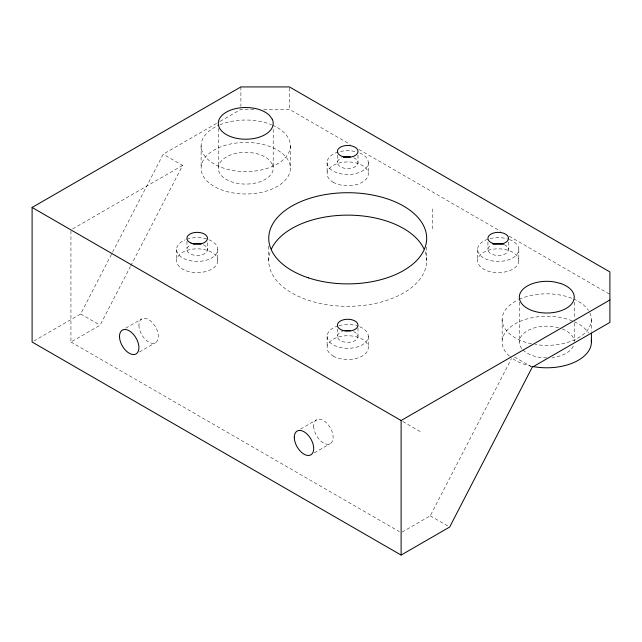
<?xml version="1.0" encoding="UTF-8"?>
<svg xmlns="http://www.w3.org/2000/svg" width="642" height="642" viewBox="0 0 642 642"><rect width="100%" height="100%" fill="white"/><g stroke="black" fill="none" stroke-linecap="round" stroke-linejoin="round"><path stroke-width="0.48" stroke-dasharray="3.21 2.41" d="M33.833 341.022L80.651 313.994L163.196 154.208L219.307 121.811M70.941 230.895L70.941 342.025L100.08 325.205L130.342 266.615M130.799 265.732L182.617 165.419L163.196 154.208M401.972 532.154L430.244 515.831L511.417 358.701M220.166 121.314L240.886 109.349L254.754 109.349M72.674 228.897L182.617 165.419M125.72 328.182L141.762 318.922M139.45 351.968L155.5 342.708M300.52 429.097L316.562 419.836M314.251 452.883L330.293 443.622M263.677 109.349L289.438 109.349L350.235 144.45M558.668 327.853L553.885 326.706A27.47 15.857 0 0 0 525.429 332.05A27.47 15.857 0 0 0 522.307 349.224M358.918 149.466L500.471 231.192M509.162 236.208L609.9 294.365M514.483 357.016L531.367 366.767M402.807 421.489L420.534 431.729M80.651 313.994L100.08 325.205M430.244 515.831L448.822 526.552M70.941 342.025L399.38 531.648M591.41 319.596L591.41 331.296M574.245 302.157L574.245 319.098M574.245 323.087L574.245 341.03M519.314 302.157L519.314 342.025M518.824 249.513L518.824 260.732A20.6 11.893 0 0 1 487.928 271.028A20.6 11.893 0 0 1 487.928 250.428A20.6 11.893 0 0 1 518.824 260.732M508.528 242.042L508.528 249.513M502.148 319.596L502.148 342.025M487.928 242.042L487.928 249.513M477.624 249.513L477.624 260.732M432.676 208.867L432.676 231.297M426.673 247.082L426.673 260.732M368.307 162.611L368.307 173.83M368.307 336.416L368.307 347.627M358.003 155.139L358.003 162.611M358.003 328.006L358.003 336.416M337.403 155.139L337.403 162.611M337.403 328.945L337.403 336.416M327.107 162.611L327.107 173.83M327.107 336.416L327.107 347.627M290.377 145.798L290.377 168.22A44.635 25.768 0 0 1 223.424 190.538A44.635 25.768 0 0 1 223.424 145.903A44.635 25.768 0 0 1 290.377 168.22M289.438 87.898L289.438 109.349M273.203 129.347L273.203 168.22M268.741 246.103L268.741 260.732M240.886 86.927L240.886 106.428M218.272 128.352L218.272 168.22M217.782 249.513L217.782 260.732A20.6 11.893 0 0 1 186.886 271.028A20.6 11.893 0 0 1 186.886 250.428A20.6 11.893 0 0 1 217.782 260.732M207.406 242.796L207.406 250.268M201.106 145.798L201.106 168.22M186.966 241.288L186.966 248.759M176.582 249.513L176.582 260.732M353.614 157.739A10.296 5.947 0 0 1 355.403 166.567A10.296 5.947 0 0 1 340.011 166.567A10.296 5.947 0 0 1 341.801 157.739M504.131 244.642A10.296 5.947 0 0 1 506.305 253.205A10.296 5.947 0 0 1 491.379 253.959A10.296 5.947 0 0 1 490.937 245.308M425.068 251.6A78.966 45.59 0 0 1 347.707 306.322A78.966 45.59 0 0 1 270.338 251.6M353.614 331.545A10.296 5.947 0 0 1 355.195 340.501A10.296 5.947 0 0 1 339.626 340.108A10.296 5.947 0 0 1 342.555 331.264M203.426 244.787A10.296 5.947 0 0 1 204.806 253.518A10.296 5.947 0 0 1 189.615 253.55A10.296 5.947 0 0 1 190.883 244.811M186.886 239.217A20.6 11.893 0 0 1 217.774 249.104A20.6 11.893 0 0 1 188.154 260.203A20.6 11.893 0 0 1 185.081 239.891M359.809 326.794A20.6 11.893 0 0 1 362.521 344.682A20.6 11.893 0 0 1 331.473 343.743A20.6 11.893 0 0 1 337.403 326.12M338.992 325.638A20.6 11.893 0 0 1 358.003 326.12M359.809 152.989A20.6 11.893 0 0 1 357.273 173.147A20.6 11.893 0 0 1 327.107 162.891A20.6 11.893 0 0 1 356.414 151.833M509.435 239.538A20.6 11.893 0 0 1 507.902 260.018A20.6 11.893 0 0 1 477.624 249.313A20.6 11.893 0 0 1 508.528 239.217M573.306 346.126A27.47 15.857 0 0 1 552.144 357.578M546.775 357.883A27.47 15.857 0 0 1 522.989 349.954M562.248 328.921A27.47 15.857 0 0 1 574.205 341.199M589.894 312.927A44.635 25.768 0 0 1 535.227 344.489M531.52 343.815A44.635 25.768 0 0 1 502.798 323.977A44.635 25.768 0 0 1 518.359 299.734M519.185 299.341A44.635 25.768 0 0 1 572.664 298.602M573.523 298.971A44.635 25.768 0 0 1 588.553 310.527M272.489 125.166A44.635 25.768 0 0 1 278.764 163.124A44.635 25.768 0 0 1 212.711 163.124A44.635 25.768 0 0 1 218.994 125.166M219.861 124.805A44.635 25.768 0 0 1 271.622 124.805M531.52 366.245A44.635 25.768 0 0 1 510.213 356.8M509.483 356.182A44.635 25.768 0 0 1 516.2 323.255A44.635 25.768 0 0 1 573.523 321.393M574.373 321.77A44.635 25.768 0 0 1 588.553 332.949M272.272 164.119L269.528 160.291A27.47 15.857 0 0 0 223.239 159.128A27.47 15.857 0 0 0 240.975 183.837A27.47 15.857 0 0 0 272.272 164.119M333.142 356.037A20.6 11.893 0 0 0 367.601 350.709A20.6 11.893 0 0 0 342.371 336.143A20.6 11.893 0 0 0 333.142 356.037M333.142 182.24A20.6 11.893 0 0 0 367.601 176.903A20.6 11.893 0 0 0 342.371 162.338A20.6 11.893 0 0 0 333.142 182.24M313.713 426.119A13.731 7.929 60 0 0 328.287 444.24A13.731 7.929 60 0 0 328.287 424.819A13.731 7.929 60 0 0 313.713 426.119M138.921 325.205A13.731 7.929 60 0 0 153.486 343.326A13.731 7.929 60 0 0 153.486 323.905A13.731 7.929 60 0 0 138.921 325.205"/><path stroke-width="0.96" d="M32.1 207.47L240.886 86.927L289.438 86.927L609.9 271.943L609.9 322.404L532.21 367.256L449.673 527.042L401.114 555.073L32.1 342.025L32.1 207.47L401.114 420.518L609.9 299.974M591.41 333.246L591.41 342.025M401.114 420.518L401.114 555.073M343.35 157.226A10.296 5.947 0 0 1 350.372 156.873M493.072 244.369A10.296 5.947 0 0 1 503.376 244.369M271.43 248.927A78.966 45.59 0 0 1 347.707 215.134A78.966 45.59 0 0 1 423.985 248.927M193.21 244.032A10.296 5.947 0 0 1 201.09 244.016M345.043 330.67A10.296 5.947 0 0 1 350.372 330.67M591.29 340.108A44.635 25.768 0 0 1 532.443 366.43M560.514 283.435L553.885 281.854A27.47 15.857 0 0 0 519.731 299.926A27.47 15.857 0 0 0 562.536 310.158A27.47 15.857 0 0 0 560.514 283.435M272.272 119.268L269.528 115.44A27.47 15.857 0 0 0 223.239 114.276A27.47 15.857 0 0 0 240.975 138.985A27.47 15.857 0 0 0 272.272 119.268M308.224 277.785A78.966 45.59 0 0 0 426.673 238.302A78.966 45.59 0 0 0 308.224 198.819A78.966 45.59 0 0 0 308.224 277.785M342.555 156.552A10.296 5.947 0 0 0 358.003 151.4A10.296 5.947 0 0 0 342.555 146.248A10.296 5.947 0 0 0 342.555 156.552M493.072 243.454A10.296 5.947 0 0 0 508.528 238.302A10.296 5.947 0 0 0 493.072 233.15A10.296 5.947 0 0 0 493.072 243.454M342.555 330.357A10.296 5.947 0 0 0 358.003 325.205A10.296 5.947 0 0 0 342.555 320.053A10.296 5.947 0 0 0 342.555 330.357M190.947 243.037A10.296 5.947 0 0 0 207.406 239.057A10.296 5.947 0 0 0 193.21 232.813A10.296 5.947 0 0 0 190.947 243.037M294.293 437.338A13.731 7.929 60 0 0 308.858 455.459A13.731 7.929 60 0 0 308.858 436.038A13.731 7.929 60 0 0 294.293 437.338M119.5 336.416A13.731 7.929 60 0 0 134.066 354.536A13.731 7.929 60 0 0 134.066 335.116A13.731 7.929 60 0 0 119.5 336.416"/></g></svg>
